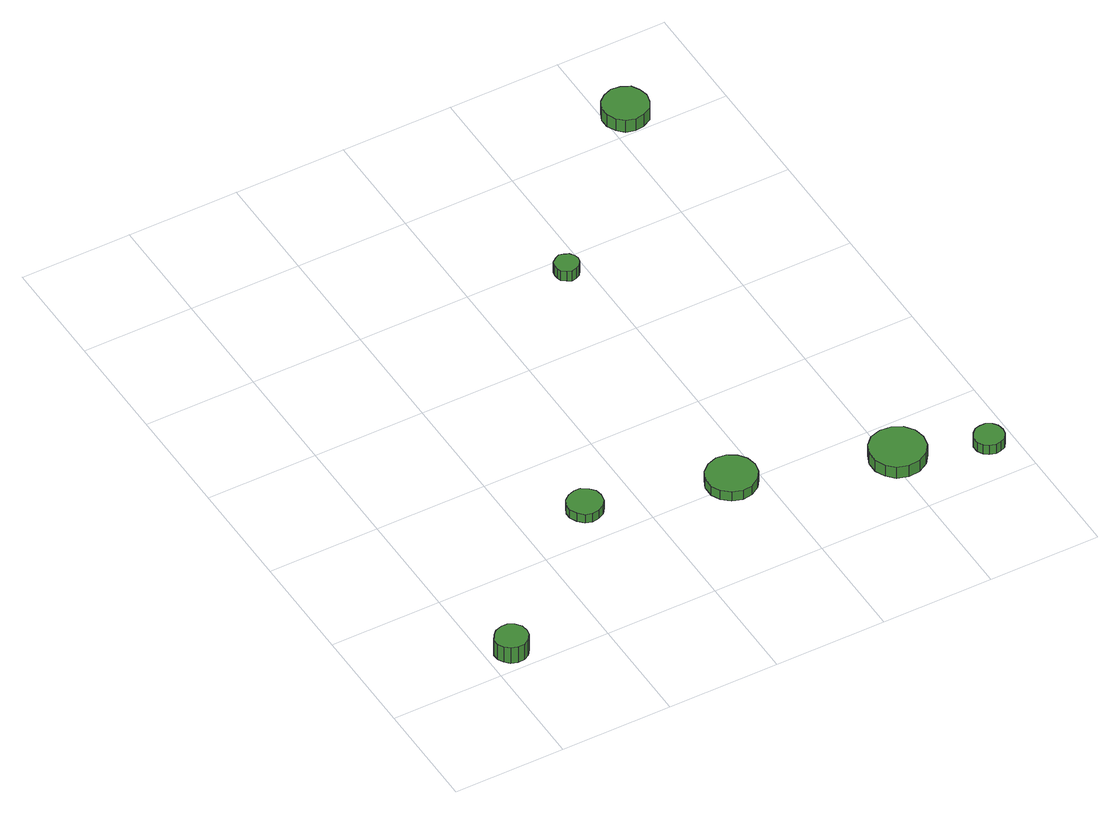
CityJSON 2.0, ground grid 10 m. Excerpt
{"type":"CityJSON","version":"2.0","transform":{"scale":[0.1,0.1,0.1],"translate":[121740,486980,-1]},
"CityObjects":{
"tree1":{"type":"SolitaryVegetationObject","attributes":{"function":"something"},"geometry":[{"type":"MultiSurface","lod":"1","boundaries":[[[0,1,2,3,4,5,6,7,8,9,10,11,12,13,14]],[[15,16,17,18,19,20,21,22,23,24,25,26,27,28,29]],[[0,29,28,1]],[[1,28,27,2]],[[2,27,26,3]],[[3,26,25,4]],[[4,25,24,5]],[[5,24,23,6]],[[6,23,22,7]],[[7,22,21,8]],[[8,21,20,9]],[[9,20,19,10]],[[10,19,18,11]],[[11,18,17,12]],[[12,17,16,13]],[[13,16,15,14]],[[14,15,29,0]]]}]},
"tree2":{"type":"SolitaryVegetationObject","attributes":{"function":"something"},"geometry":[{"type":"MultiSurface","lod":"1","boundaries":[[[30,31,32,33,34,35,36,37,38,39,40,41,42,43,44]],[[45,46,47,48,49,50,51,52,53,54,55,56,57,58,59]],[[30,59,58,31]],[[31,58,57,32]],[[32,57,56,33]],[[33,56,55,34]],[[34,55,54,35]],[[35,54,53,36]],[[36,53,52,37]],[[37,52,51,38]],[[38,51,50,39]],[[39,50,49,40]],[[40,49,48,41]],[[41,48,47,42]],[[42,47,46,43]],[[43,46,45,44]],[[44,45,59,30]]]}]},
"tree3":{"type":"SolitaryVegetationObject","attributes":{"function":"something"},"geometry":[{"type":"MultiSurface","lod":"1","boundaries":[[[60,61,62,63,64,65,66,67,68,69,70,71,72,73,74]],[[75,76,77,78,79,80,81,82,83,84,85,86,87,88,89]],[[60,89,88,61]],[[61,88,87,62]],[[62,87,86,63]],[[63,86,85,64]],[[64,85,84,65]],[[65,84,83,66]],[[66,83,82,67]],[[67,82,81,68]],[[68,81,80,69]],[[69,80,79,70]],[[70,79,78,71]],[[71,78,77,72]],[[72,77,76,73]],[[73,76,75,74]],[[74,75,89,60]]]}]},
"tree4":{"type":"SolitaryVegetationObject","attributes":{"function":"something"},"geometry":[{"type":"MultiSurface","lod":"1","boundaries":[[[90,91,92,93,94,95,96,97,98,99,100,101,102,103,104]],[[105,106,107,108,109,110,111,112,113,114,115,116,117,118,119]],[[90,119,118,91]],[[91,118,117,92]],[[92,117,116,93]],[[93,116,115,94]],[[94,115,114,95]],[[95,114,113,96]],[[96,113,112,97]],[[97,112,111,98]],[[98,111,110,99]],[[99,110,109,100]],[[100,109,108,101]],[[101,108,107,102]],[[102,107,106,103]],[[103,106,105,104]],[[104,105,119,90]]]}]},
"tree5":{"type":"SolitaryVegetationObject","attributes":{"function":"something"},"geometry":[{"type":"MultiSurface","lod":"1","boundaries":[[[120,121,122,123,124,125,126,127,128,129,130,131,132,133,134]],[[135,136,137,138,139,140,141,142,143,144,145,146,147,148,149]],[[120,149,148,121]],[[121,148,147,122]],[[122,147,146,123]],[[123,146,145,124]],[[124,145,144,125]],[[125,144,143,126]],[[126,143,142,127]],[[127,142,141,128]],[[128,141,140,129]],[[129,140,139,130]],[[130,139,138,131]],[[131,138,137,132]],[[132,137,136,133]],[[133,136,135,134]],[[134,135,149,120]]]}]},
"tree6":{"type":"SolitaryVegetationObject","attributes":{"function":"something"}},
"tree7":{"type":"SolitaryVegetationObject","attributes":{"function":"something"},"geometry":[{"type":"MultiSurface","lod":"1","boundaries":[[[150,151,152,153,154,155,156,157,158,159,160,161,162,163,164]],[[165,166,167,168,169,170,171,172,173,174,175,176,177,178,179]],[[150,179,178,151]],[[151,178,177,152]],[[152,177,176,153]],[[153,176,175,154]],[[154,175,174,155]],[[155,174,173,156]],[[156,173,172,157]],[[157,172,171,158]],[[158,171,170,159]],[[159,170,169,160]],[[160,169,168,161]],[[161,168,167,162]],[[162,167,166,163]],[[163,166,165,164]],[[164,165,179,150]]]}]},
"tree8":{"type":"SolitaryVegetationObject","attributes":{"function":"something"},"geometry":[{"type":"MultiSurface","lod":"1","boundaries":[[[180,181,182,183,184,185,186,187,188,189,190,191,192,193,194]],[[195,196,197,198,199,200,201,202,203,204,205,206,207,208,209]],[[180,209,208,181]],[[181,208,207,182]],[[182,207,206,183]],[[183,206,205,184]],[[184,205,204,185]],[[185,204,203,186]],[[186,203,202,187]],[[187,202,201,188]],[[188,201,200,189]],[[189,200,199,190]],[[190,199,198,191]],[[191,198,197,192]],[[192,197,196,193]],[[193,196,195,194]],[[194,195,209,180]]]}]},
"tree9":{"type":"SolitaryVegetationObject","attributes":{"function":"something"}},
"tree10":{"type":"SolitaryVegetationObject","attributes":{"function":"something"}}
},
"vertices":[
[36,20,22],[35,26,22],[31,31,22],[26,34,22],[20,34,22],[14,32,22],[10,28,22],[7,23,22],[7,17,22],[10,12,22],[14,8,22],[20,6,22],[26,6,22],[31,9,22],[35,14,22],[35,14,5],[31,9,5],[26,6,5],[20,6,5],[14,8,5],[10,12,5],[7,17,5],[7,23,5],[10,28,5],[14,32,5],[20,34,5],[26,34,5],[31,31,5],[35,26,5],[36,20,5],
[172,135,14],[171,141,14],[167,146,14],[161,150,14],[155,150,14],[149,148,14],[144,144,14],[141,138,14],[141,132,14],[144,126,14],[149,121,14],[155,119,14],[161,120,14],[167,123,14],[171,128,14],[171,128,5],[167,123,5],[161,120,5],[155,119,5],[149,121,5],[144,126,5],[141,132,5],[141,138,5],[144,144,5],[149,148,5],[155,150,5],[161,150,5],[167,146,5],[171,141,5],[172,135,5],
[298,104,14],[296,113,14],[291,120,14],[283,125,14],[274,126,14],[265,123,14],[258,117,14],[254,109,14],[254,99,14],[258,91,14],[265,85,14],[274,82,14],[283,83,14],[291,88,14],[296,95,14],[296,95,4],[291,88,4],[283,83,4],[274,82,4],[265,85,4],[258,91,4],[254,99,4],[254,109,4],[258,117,4],[265,123,4],[274,126,4],[283,125,4],[291,120,4],[296,113,4],[298,104,4],
[293,381,19],[292,385,19],[289,389,19],[285,391,19],[281,392,19],[277,390,19],[273,387,19],[272,383,19],[272,379,19],[273,375,19],[277,372,19],[281,370,19],[285,371,19],[289,373,19],[292,377,19],[292,377,8],[289,373,8],[285,371,8],[281,370,8],[277,372,8],[273,375,8],[272,379,8],[272,383,8],[273,387,8],[277,390,8],[281,392,8],[285,391,8],[289,389,8],[292,385,8],[293,381,8],
[431,62,16],[429,72,16],[423,80,16],[414,85,16],[404,86,16],[394,83,16],[387,76,16],[383,67,16],[383,57,16],[387,48,16],[394,41,16],[404,38,16],[414,39,16],[423,44,16],[429,52,16],[429,52,4],[423,44,4],[414,39,4],[404,38,4],[394,41,4],[387,48,4],[383,57,4],[383,67,4],[387,76,4],[394,83,4],[404,86,4],[414,85,4],[423,80,4],[429,72,4],[431,62,4],
[492,39,14],[491,45,14],[488,49,14],[483,52,14],[478,52,14],[473,51,14],[469,47,14],[466,42,14],[466,36,14],[469,31,14],[473,28,14],[478,26,14],[483,27,14],[488,29,14],[491,34,14],[491,34,4],[488,29,4],[483,27,4],[478,26,4],[473,28,4],[469,31,4],[466,36,4],[466,42,4],[469,47,4],[473,51,4],[478,52,4],[483,52,4],[488,49,4],[491,45,4],[492,39,4],
[435,516,23],[433,524,23],[429,531,23],[421,535,23],[413,536,23],[405,533,23],[399,528,23],[395,520,23],[395,512,23],[399,504,23],[405,498,23],[413,496,23],[421,497,23],[429,501,23],[433,508,23],[433,508,10],[429,501,10],[421,497,10],[413,496,10],[405,498,10],[399,504,10],[395,512,10],[395,520,10],[399,528,10],[405,533,10],[413,536,10],[421,535,10],[429,531,10],[433,524,10],[435,516,10]
]}
